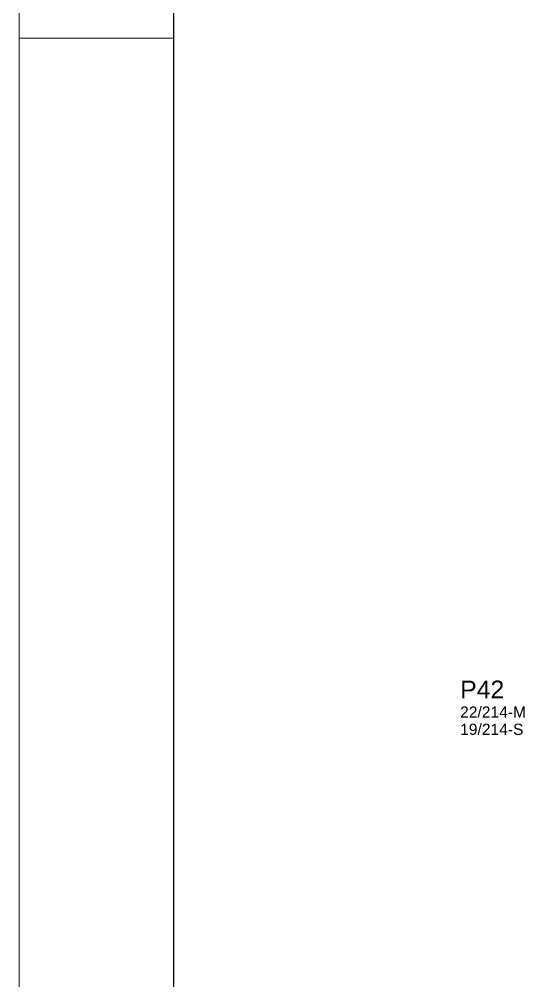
# Model space of a CAD drawing. Extents: x 4150 to 8661, y -614 to 3008.
# Drawn here: x 4150 to 4648, y 268 to 1216 of the extents above; entities that cross this region are included whole.
import ezdxf

# ---------------------------------------------------------------- set-up
doc = ezdxf.new("R2010")
doc.units = 0
doc.layers.add('FOLHA', color=255, linetype='Continuous', lineweight=5)
doc.layers.add('MTH-DIM-PILAR', color=3, linetype='Continuous')
doc.layers.add('MTH-TIT1-PILAR', color=5, linetype='Continuous')
doc.styles.add('TQS_ARIAL', font='arial.ttf')

msp = doc.modelspace()

# ---------------------------------------------------------------- linework, layer by layer
at = {"color": 30}
msp.add_line((4302.54, -552.63), (4302.54, 2946.69), dxfattribs=at)
at = {"layer": 'FOLHA', "lineweight": 5}
msp.add_line((4150.13, -613.6), (4150.13, 3007.66), dxfattribs=at)
at = {"layer": 'FOLHA'}
msp.add_line((4302.54, 1197.03), (4150.13, 1197.03), dxfattribs=at)

# ---------------------------------------------------------------- texts
at = {"layer": 'MTH-DIM-PILAR', "linetype": 'Continuous', "style": 'TQS_ARIAL'}
for s, p in [('22/214-M', (4584.4, 527.52)), ('19/214-S', (4584.4, 510.52))]:
    msp.add_text(s, height=11, dxfattribs=at).set_placement(p)
at = {"layer": 'MTH-TIT1-PILAR', "linetype": 'Continuous', "style": 'TQS_ARIAL'}
msp.add_text('P42', height=17.5, dxfattribs=at).set_placement((4584.4, 546.52))

doc.saveas('drawing.dxf')
